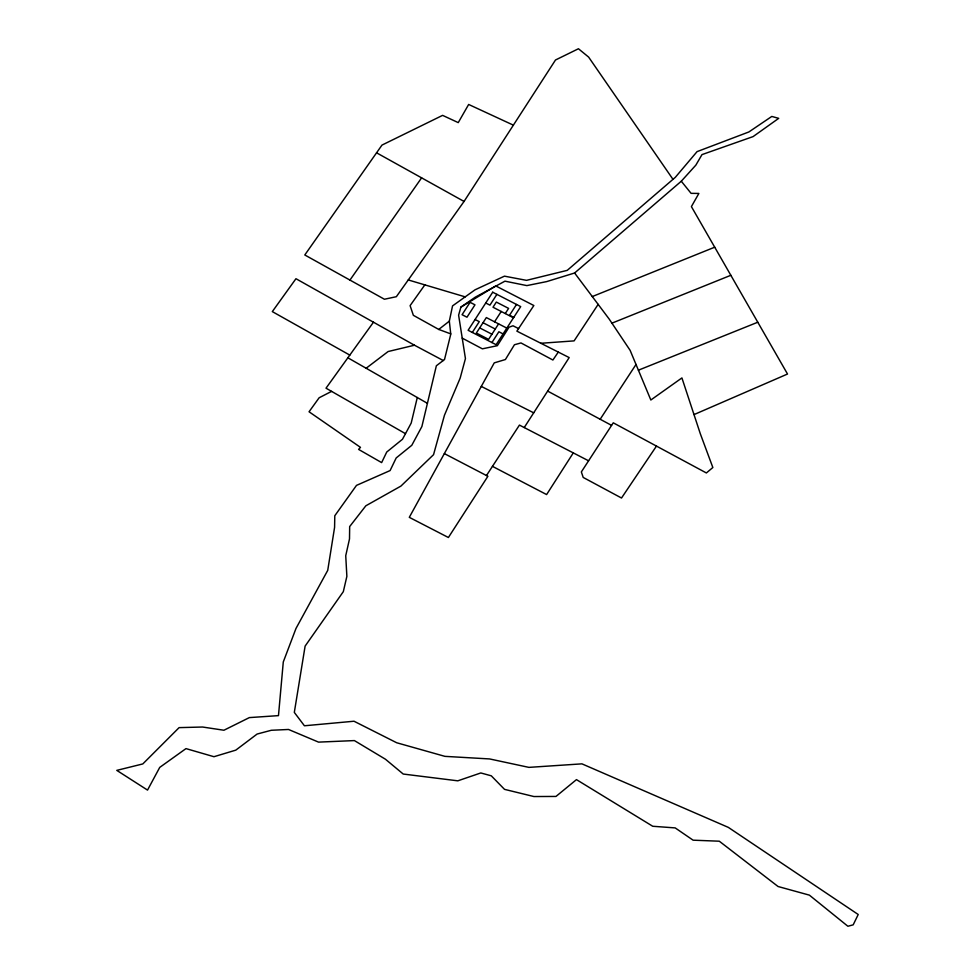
<?xml version="1.0" encoding="UTF-8"?>
<svg xmlns="http://www.w3.org/2000/svg" width="975" height="975" viewBox="0 0 975 975"><rect width="100%" height="100%" fill="white"/><g stroke="black" fill="none" stroke-linecap="round" stroke-linejoin="round"><path stroke-width="1.46" d="M449.329 321.165L452.546 305.894L475.044 289.807L504.453 276.157L526.524 280.349L567.243 270.355L675.322 177.328L697.064 151.625L748.885 131.954L771.798 116.439L778.696 118.353L753.066 136.61L701.988 154.611L695.858 165.128L681.293 181.216L574.604 273L546.707 281.592L526.853 285.602L504.965 281.166L475.312 297.156L460.895 307.113L458.616 315.169L465.441 358.593L460.163 378.142L444.454 415.253L433.546 454.679L400.908 486.098L365.844 505.793L349.672 526.561L349.501 538.907L345.735 555.726L346.868 576.371L343.322 591.654L305.114 646.108L294.316 712.408L304.419 725.778L354.01 721.232L396.691 742.755L444.929 756.356L489.608 758.94L528.913 767.374L581.941 763.852L728.337 827.385L858.219 914.501L853.186 924.848L847.884 926.25L809.372 895.135L778.062 886.507L719.294 841.206L693.103 840.182L675.188 827.909L652.738 826.264L576.469 779.622L555.969 796.441L533.922 796.538L504.526 789.36L491.29 775.82L480.809 772.956L457.811 780.829L403.223 774.04L385.418 759.208L354.4 740.586L318.533 742.121L288.515 729.471L271.318 730.275L257.12 734.041L235.792 750.141L213.964 756.71L185.981 748.605L159.729 767.398L147.53 790.091L116.781 770.372L142.801 763.937L179.095 727.63L202.568 727.021L223.933 730.238L249.356 717.6L278.472 715.626L283.286 661.964L295.998 628.436L327.734 570.351L334.583 527.39L334.791 515.751L356.484 485.392L390.097 470.572L396.191 457.945L411.791 445.295L421.883 426.55L436.361 365.759L444.503 359.568L450.767 334.169L449.329 321.165L438.75 329.44L413.351 315.315L410.097 305.638L424.844 284.883M417.288 397.532L411.194 423.077L402.48 439.262L386.734 452.034L381.639 462.601L358.593 449.402L360.482 447.367L309.051 411.779L319.13 397.776L331.585 391.377M672.982 179.339L588.62 57.086L578.443 48.75L555.494 59.999L464.051 201.447L396.35 296.705L384.418 299.24L304.797 254.975L381.981 145.092L442.601 115.367L458.25 122.618L468.658 104.459L513.374 125.153M573.288 452.9L546.609 494.569L492.46 466.355L486.476 475.532M524.233 427.562L569.181 357.581L516.872 331.147L533.849 305.528L495.763 285.931L460.895 307.113M472.314 332.451L479.273 321.665L475.081 319.508M496.897 294.365L489.938 305.151L485.745 302.993M494.569 321.799L501.235 311.476M498.591 323.871L488.597 339.361L476.348 333.048L486.342 317.57L506.829 328.112M505.257 313.548L508.597 308.392L496.336 302.079L493.009 307.235L513.484 317.789M491.924 342.542L498.883 331.756L503.076 333.913M516.506 304.456L509.547 315.242L513.74 317.399M574.604 273L609.229 319.13L630.13 350.354L650.837 400.006L681.915 377.922L700.33 433.79L712.847 467.513L706.375 472.96L613.263 422.821L581.356 471.924L583.208 477.445L621.514 498.018L656.467 446.087M492.46 466.355L519.443 425.088L588.559 460.785M600.173 419.25L636.017 364.467M598.15 304.371L574.104 340.884L540.869 343.273M558.297 352.085L552.898 360.019L520.991 342.944L514.447 344.736L505.403 359.531L494.252 362.871L409.293 517.335L448.39 537.505L487.902 476.275L444.356 453.607M349.952 280.069L421.614 177.852M373.462 322.201L326.016 388.184L405.49 433.68M366.137 368.258L388.123 351.536L414.472 345.223L443.247 360.518M694.066 414.57L787.52 374.022L691.397 206.603L698.868 193.44L691.08 193.342L681.293 181.216M592.288 296.558L714.712 247.199M611.922 323.164L730.836 275.291M638.406 370.195L757.782 322.225M408.257 279.947L465.185 296.863M438.75 329.44L450.742 333.877M481.297 386.417L533.703 412.827M518.566 328.587L513.021 325.784L509.048 327.198L497.347 345.698L482.369 348.831L462.223 338.13M483.015 322.725L495.263 329.038M479.676 327.893L491.936 334.193M547.658 391.097L611.532 425.344M376.545 152.795L464.051 201.447M414.472 345.223L295.961 278.716L272.317 311.61L349.806 355.107M347.868 357.788L427.416 403.321M470.072 302.311L462.077 314.693L466.976 317.216L474.971 304.834L470.072 302.311M492.704 292.207L468.122 330.281L496.117 344.699L520.699 306.613L492.704 292.207"/></g></svg>
